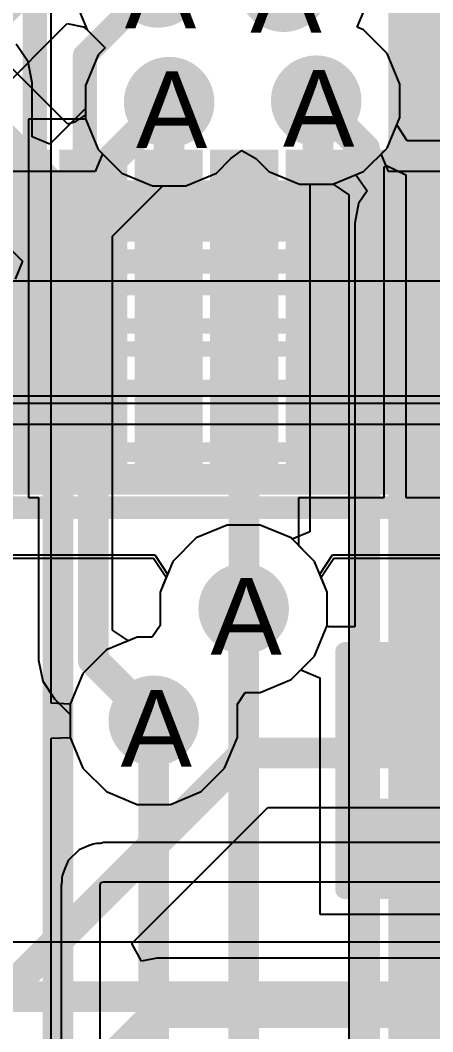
# Model space of a CAD drawing. Header units: inches. Extents: x 0 to 208, y 0 to 213.
# Drawn here: x 4.1162 to 4.2238, y 2.6529 to 2.9167 of the extents above; entities that cross this region are included whole.
import ezdxf

# ---------------------------------------------------------------- set-up
doc = ezdxf.new("R2010")
doc.units = ezdxf.units.IN
doc.header["$MEASUREMENT"] = 0
for name, color, linetype in [('Bottom Layer', 5, 'Continuous'), ('Bottom Overlay', 54, 'Continuous'), ('Bottom Paste', 16, 'Continuous'), ('Bottom Solder', 6, 'Continuous'), ('Drill Drawing', 1, 'Continuous'), ('L2_GND1', 16, 'Continuous'), ('L3_SIG1', 76, 'Continuous'), ('L4_PWR', 90, 'Continuous'), ('L5_GND2', 156, 'Continuous'), ('L6_SIG2', 130, 'Continuous'), ('L7_GND3', 216, 'Continuous'), ('Top Layer', 1, 'Continuous'), ('Top Paste', 8, 'Continuous'), ('Top Solder', 216, 'Continuous'), ('Via Holes', 16, 'Continuous')]:
    doc.layers.add(name, color=color, linetype=linetype)
doc.styles.add('Arial', font='', dxfattribs={"height": 0.2})
doc.styles.get('Arial').set_extended_font_data('Arial')

# ---------------------------------------------------------------- blocks, each defined once
blk = doc.blocks.new('AS0B826_S78B_7H_8')
at = {"layer": 'Top Layer'}
for points in [[(1.19389715, 0.7531876), (1.20767665, 0.7531876), (1.20767665, 0.6744476), (1.19389715, 0.6744476)], [(1.21358715, 0.7531876), (1.22736665, 0.7531876), (1.22736665, 0.6744476), (1.21358715, 0.6744476)], [(1.23326715, 0.7531876), (1.24704665, 0.7531876), (1.24704665, 0.6744476), (1.23326715, 0.6744476)], [(1.25294715, 0.7531876), (1.26672665, 0.7531876), (1.26672665, 0.6744476), (1.25294715, 0.6744476)], [(1.27262715, 0.7531876), (1.28640665, 0.7531876), (1.28640665, 0.6744476), (1.27262715, 0.6744476)], [(1.29231715, 0.7531876), (1.30609665, 0.7531876), (1.30609665, 0.6744476), (1.29231715, 0.6744476)]]:
    blk.add_hatch(color=1, dxfattribs=at).paths.add_polyline_path(points)
at = {"layer": 'Top Paste'}
for points in [[(1.19389715, 0.7531876), (1.20767665, 0.7531876), (1.20767665, 0.6744476), (1.19389715, 0.6744476)], [(1.21358715, 0.7531876), (1.22736665, 0.7531876), (1.22736665, 0.6744476), (1.21358715, 0.6744476)], [(1.23326715, 0.7531876), (1.24704665, 0.7531876), (1.24704665, 0.6744476), (1.23326715, 0.6744476)], [(1.25294715, 0.7531876), (1.26672665, 0.7531876), (1.26672665, 0.6744476), (1.25294715, 0.6744476)], [(1.27262715, 0.7531876), (1.28640665, 0.7531876), (1.28640665, 0.6744476), (1.27262715, 0.6744476)], [(1.29231715, 0.7531876), (1.30609665, 0.7531876), (1.30609665, 0.6744476), (1.29231715, 0.6744476)]]:
    blk.add_hatch(color=8, dxfattribs=at).paths.add_polyline_path(points)
at = {"layer": 'Top Solder'}
for points in [[(1.19189715, 0.7551876), (1.20967665, 0.7551876), (1.20967665, 0.6724476), (1.19189715, 0.6724476)], [(1.21158715, 0.7551876), (1.22936665, 0.7551876), (1.22936665, 0.6724476), (1.21158715, 0.6724476)], [(1.23126715, 0.7551876), (1.24904665, 0.7551876), (1.24904665, 0.6724476), (1.23126715, 0.6724476)], [(1.25094715, 0.7551876), (1.26872665, 0.7551876), (1.26872665, 0.6724476), (1.25094715, 0.6724476)], [(1.27062715, 0.7551876), (1.28840665, 0.7551876), (1.28840665, 0.6724476), (1.27062715, 0.6724476)], [(1.29031715, 0.7551876), (1.30809665, 0.7551876), (1.30809665, 0.6724476), (1.29031715, 0.6724476)]]:
    blk.add_hatch(color=216, dxfattribs=at).paths.add_polyline_path(points)
blk = doc.blocks.new('R___0402_B_37')
at = {"layer": 'Bottom Layer'}
for points in [[(-0.009499700000000002, 0.0125007), (-0.009499699999999998, -0.0124993), (-0.0274997, -0.0124993), (-0.0274997, 0.0125007)], [(0.0275003, 0.0125007), (0.0275003, -0.0124993), (0.009500300000000001, -0.0124993), (0.009500299999999998, 0.0125007)]]:
    blk.add_hatch(color=5, dxfattribs=at).paths.add_polyline_path(points)
at = {"layer": 'Bottom Paste'}
for points in [[(-0.009499700000000002, 0.0125007), (-0.009499699999999998, -0.0124993), (-0.0274997, -0.0124993), (-0.0274997, 0.0125007)], [(0.0275003, 0.0125007), (0.0275003, -0.0124993), (0.009500300000000001, -0.0124993), (0.009500299999999998, 0.0125007)]]:
    blk.add_hatch(color=16, dxfattribs=at).paths.add_polyline_path(points)
at = {"layer": 'Bottom Solder'}
for points in [[(-0.007334300000000001, 0.0146661), (-0.007334299999999998, -0.0146647), (-0.0296651, -0.0146647), (-0.0296651, 0.0146661)], [(0.0296657, 0.0146661), (0.0296657, -0.0146647), (0.007334900000000002, -0.0146647), (0.007334899999999998, 0.0146661)]]:
    blk.add_hatch(color=6, dxfattribs=at).paths.add_polyline_path(points)
at = {"layer": 'Bottom Overlay'}
for points in [[(-0.0309997, -0.0159993, 0.005, 0.005, 0), (-0.0309997, 0.0160007, 0.005, 0.005, 0)], [(0.0310003, 0.0160007, 0.005, 0.005, 0), (-0.0309997, 0.0160007, 0.005, 0.005, 0)], [(0.0310003, -0.0159993, 0.005, 0.005, 0), (0.0310003, 0.0160007, 0.005, 0.005, 0)], [(0.0320003, 0.0170007, 0.000127, 0.000127, 0), (-0.0319997, 0.0170007, 0.000127, 0.000127, 0)], [(0.0310003, -0.0159993, 0.005, 0.005, 0), (-0.0309997, -0.0159993, 0.005, 0.005, 0)]]:
    blk.add_lwpolyline(points, format="xyseb", dxfattribs=at)
for points in [[(-0.0322497, 0.0160007, 0.0025, 0.0025, 1), (-0.0297497, 0.0160007, 0.0025, 0.0025, 1)], [(-0.0322497, 0.0160007, 0.0025, 0.0025, 1), (-0.0297497, 0.0160007, 0.0025, 0.0025, 1)], [(0.0297503, 0.0160007, 0.0025, 0.0025, 1), (0.0322503, 0.0160007, 0.0025, 0.0025, 1)], [(0.0297503, 0.0160007, 0.0025, 0.0025, 1), (0.0322503, 0.0160007, 0.0025, 0.0025, 1)], [(-0.0320314, 0.0170007, 6.35e-05, 6.35e-05, 1), (-0.031968, 0.0170007, 6.35e-05, 6.35e-05, 1)], [(0.0319686, 0.0170007, 6.35e-05, 6.35e-05, 1), (0.032032, 0.0170007, 6.35e-05, 6.35e-05, 1)], [(-0.0322497, -0.0159993, 0.0025, 0.0025, 1), (-0.0297497, -0.0159993, 0.0025, 0.0025, 1)], [(-0.0322497, -0.0159993, 0.0025, 0.0025, 1), (-0.0297497, -0.0159993, 0.0025, 0.0025, 1)], [(0.0297503, -0.0159993, 0.0025, 0.0025, 1), (0.0322503, -0.0159993, 0.0025, 0.0025, 1)], [(0.0297503, -0.0159993, 0.0025, 0.0025, 1), (0.0322503, -0.0159993, 0.0025, 0.0025, 1)]]:
    blk.add_lwpolyline(points, format="xyseb", close=True, dxfattribs=at)

msp = doc.modelspace()

# ---------------------------------------------------------------- hatches: boundary and pattern name
at = {"layer": 'Bottom Layer'}
h = msp.add_hatch(color=5, dxfattribs=at)
edge = h.paths.add_edge_path()
edge.add_arc((4.1521117, 2.9266027), 0.011811, 0, 360)
h = msp.add_hatch(color=5, dxfattribs=at)
edge = h.paths.add_edge_path()
edge.add_arc((4.1848454, 2.925491), 0.011811, 0, 360)
h = msp.add_hatch(color=5, dxfattribs=at)
edge = h.paths.add_edge_path()
edge.add_arc((4.1550198, 2.8953765), 0.011811, 0, 360)
h = msp.add_hatch(color=5, dxfattribs=at)
edge = h.paths.add_edge_path()
edge.add_arc((4.1933798, 2.8957542), 0.011811, 0, 360)
h = msp.add_hatch(color=5, dxfattribs=at)
edge = h.paths.add_edge_path()
edge.add_arc((4.1744538, 2.7632182), 0.011811, 0, 360)
h = msp.add_hatch(color=5, dxfattribs=at)
edge = h.paths.add_edge_path()
edge.add_arc((4.151, 2.734), 0.011811, 0, 360)
at = {"layer": 'L2_GND1'}
h = msp.add_hatch(color=16, dxfattribs=at)
edge = h.paths.add_edge_path()
edge.add_arc((4.1521117, 2.9266027), 0.011811, 0, 360)
h = msp.add_hatch(color=16, dxfattribs=at)
edge = h.paths.add_edge_path()
edge.add_arc((4.1848454, 2.925491), 0.011811, 0, 360)
h = msp.add_hatch(color=16, dxfattribs=at)
edge = h.paths.add_edge_path()
edge.add_arc((4.1550198, 2.8953765), 0.011811, 0, 360)
h = msp.add_hatch(color=16, dxfattribs=at)
edge = h.paths.add_edge_path()
edge.add_arc((4.1933798, 2.8957542), 0.011811, 0, 360)
h = msp.add_hatch(color=16, dxfattribs=at)
edge = h.paths.add_edge_path()
edge.add_arc((4.1744538, 2.7632182), 0.011811, 0, 360)
h = msp.add_hatch(color=16, dxfattribs=at)
edge = h.paths.add_edge_path()
edge.add_arc((4.151, 2.734), 0.011811, 0, 360)
at = {"layer": 'L3_SIG1'}
h = msp.add_hatch(color=76, dxfattribs=at)
edge = h.paths.add_edge_path()
edge.add_arc((4.1521117, 2.9266027), 0.011811, 0, 360)
h = msp.add_hatch(color=76, dxfattribs=at)
edge = h.paths.add_edge_path()
edge.add_arc((4.1848454, 2.925491), 0.011811, 0, 360)
h = msp.add_hatch(color=76, dxfattribs=at)
edge = h.paths.add_edge_path()
edge.add_arc((4.1550198, 2.8953765), 0.011811, 0, 360)
h = msp.add_hatch(color=76, dxfattribs=at)
edge = h.paths.add_edge_path()
edge.add_arc((4.1933798, 2.8957542), 0.011811, 0, 360)
h = msp.add_hatch(color=76, dxfattribs=at)
edge = h.paths.add_edge_path()
edge.add_arc((4.1744538, 2.7632182), 0.011811, 0, 360)
h = msp.add_hatch(color=76, dxfattribs=at)
edge = h.paths.add_edge_path()
edge.add_arc((4.151, 2.734), 0.011811, 0, 360)
at = {"layer": 'L4_PWR'}
h = msp.add_hatch(color=90, dxfattribs=at)
edge = h.paths.add_edge_path()
edge.add_arc((4.1521117, 2.9266027), 0.011811, 0, 360)
h = msp.add_hatch(color=90, dxfattribs=at)
edge = h.paths.add_edge_path()
edge.add_arc((4.1848454, 2.925491), 0.011811, 0, 360)
h = msp.add_hatch(color=90, dxfattribs=at)
edge = h.paths.add_edge_path()
edge.add_arc((4.1550198, 2.8953765), 0.011811, 0, 360)
h = msp.add_hatch(color=90, dxfattribs=at)
edge = h.paths.add_edge_path()
edge.add_arc((4.1933798, 2.8957542), 0.011811, 0, 360)
h = msp.add_hatch(color=90, dxfattribs=at)
edge = h.paths.add_edge_path()
edge.add_arc((4.1744538, 2.7632182), 0.011811, 0, 360)
h = msp.add_hatch(color=90, dxfattribs=at)
edge = h.paths.add_edge_path()
edge.add_arc((4.151, 2.734), 0.011811, 0, 360)
at = {"layer": 'L5_GND2'}
h = msp.add_hatch(color=156, dxfattribs=at)
edge = h.paths.add_edge_path()
edge.add_arc((4.1521117, 2.9266027), 0.011811, 0, 360)
h = msp.add_hatch(color=156, dxfattribs=at)
edge = h.paths.add_edge_path()
edge.add_arc((4.1848454, 2.925491), 0.011811, 0, 360)
h = msp.add_hatch(color=156, dxfattribs=at)
edge = h.paths.add_edge_path()
edge.add_arc((4.1550198, 2.8953765), 0.011811, 0, 360)
h = msp.add_hatch(color=156, dxfattribs=at)
edge = h.paths.add_edge_path()
edge.add_arc((4.1933798, 2.8957542), 0.011811, 0, 360)
h = msp.add_hatch(color=156, dxfattribs=at)
edge = h.paths.add_edge_path()
edge.add_arc((4.1744538, 2.7632182), 0.011811, 0, 360)
h = msp.add_hatch(color=156, dxfattribs=at)
edge = h.paths.add_edge_path()
edge.add_arc((4.151, 2.734), 0.011811, 0, 360)
at = {"layer": 'L6_SIG2'}
h = msp.add_hatch(color=130, dxfattribs=at)
edge = h.paths.add_edge_path()
edge.add_arc((4.1521117, 2.9266027), 0.011811, 0, 360)
h = msp.add_hatch(color=130, dxfattribs=at)
edge = h.paths.add_edge_path()
edge.add_arc((4.1848454, 2.925491), 0.011811, 0, 360)
h = msp.add_hatch(color=130, dxfattribs=at)
edge = h.paths.add_edge_path()
edge.add_arc((4.1550198, 2.8953765), 0.011811, 0, 360)
h = msp.add_hatch(color=130, dxfattribs=at)
edge = h.paths.add_edge_path()
edge.add_arc((4.1933798, 2.8957542), 0.011811, 0, 360)
h = msp.add_hatch(color=130, dxfattribs=at)
edge = h.paths.add_edge_path()
edge.add_arc((4.1744538, 2.7632182), 0.011811, 0, 360)
h = msp.add_hatch(color=130, dxfattribs=at)
edge = h.paths.add_edge_path()
edge.add_arc((4.151, 2.734), 0.011811, 0, 360)
at = {"layer": 'L7_GND3'}
h = msp.add_hatch(color=216, dxfattribs=at)
edge = h.paths.add_edge_path()
edge.add_arc((4.1521117, 2.9266027), 0.011811, 0, 360)
h = msp.add_hatch(color=216, dxfattribs=at)
edge = h.paths.add_edge_path()
edge.add_arc((4.1848454, 2.925491), 0.011811, 0, 360)
h = msp.add_hatch(color=216, dxfattribs=at)
edge = h.paths.add_edge_path()
edge.add_arc((4.1550198, 2.8953765), 0.011811, 0, 360)
h = msp.add_hatch(color=216, dxfattribs=at)
edge = h.paths.add_edge_path()
edge.add_arc((4.1933798, 2.8957542), 0.011811, 0, 360)
h = msp.add_hatch(color=216, dxfattribs=at)
edge = h.paths.add_edge_path()
edge.add_arc((4.1744538, 2.7632182), 0.011811, 0, 360)
h = msp.add_hatch(color=216, dxfattribs=at)
edge = h.paths.add_edge_path()
edge.add_arc((4.151, 2.734), 0.011811, 0, 360)
at = {"layer": 'Top Layer'}
h = msp.add_hatch(color=1, dxfattribs=at)
edge = h.paths.add_edge_path()
edge.add_arc((4.1521117, 2.9266027), 0.011811, 0, 360)
h = msp.add_hatch(color=1, dxfattribs=at)
edge = h.paths.add_edge_path()
edge.add_arc((4.1848454, 2.925491), 0.011811, 0, 360)
h = msp.add_hatch(color=1, dxfattribs=at)
edge = h.paths.add_edge_path()
edge.add_arc((4.1550198, 2.8953765), 0.011811, 0, 360)
h = msp.add_hatch(color=1, dxfattribs=at)
edge = h.paths.add_edge_path()
edge.add_arc((4.1933798, 2.8957542), 0.011811, 0, 360)
h = msp.add_hatch(color=1, dxfattribs=at)
edge = h.paths.add_edge_path()
edge.add_arc((4.1744538, 2.7632182), 0.011811, 0, 360)
h = msp.add_hatch(color=1, dxfattribs=at)
edge = h.paths.add_edge_path()
edge.add_arc((4.151, 2.734), 0.011811, 0, 360)
at = {"layer": 'Via Holes'}
h = msp.add_hatch(color=7, dxfattribs=at)
edge = h.paths.add_edge_path()
edge.add_arc((4.1550198, 2.8953765), 0.0059055, 0, 360)
h = msp.add_hatch(color=7, dxfattribs=at)
edge = h.paths.add_edge_path()
edge.add_arc((4.1933798, 2.8957542), 0.0059055, 0, 360)
h = msp.add_hatch(color=7, dxfattribs=at)
edge = h.paths.add_edge_path()
edge.add_arc((4.1744538, 2.7632182), 0.0059055, 0, 360)
h = msp.add_hatch(color=7, dxfattribs=at)
edge = h.paths.add_edge_path()
edge.add_arc((4.151, 2.734), 0.0059055, 0, 360)

# ---------------------------------------------------------------- linework, layer by layer
at = {"layer": 'Bottom Layer'}
for p, q in [((4.1032743, 2.8907433), (4.1284352, 2.9159042)), ((4.1284352, 2.9159042), (4.1326438, 2.915067)), ((4.1326438, 2.915067), (4.1337355, 2.9141335)), ((4.1337355, 2.9141335), (4.1383334, 2.9095356)), ((4.1383334, 2.9095356), (4.1365293, 2.9077314)), ((4.1365293, 2.9077314), (4.1332088, 2.899715)), ((4.1332088, 2.899715), (4.1332088, 2.891038)), ((4.1332088, 2.891038), (4.1365293, 2.8830216)), ((4.1365293, 2.8830216), (4.1426649, 2.876886)), ((4.1711222, 2.8806335), (4.1739947, 2.8827424)), ((4.1739947, 2.8827424), (4.1776551, 2.8806335)), ((4.1673747, 2.876886), (4.1711222, 2.8806335)), ((4.1776551, 2.8806335), (4.1810249, 2.8772637)), ((4.1426649, 2.876886), (4.1506813, 2.8735655)), ((4.1593583, 2.8735655), (4.1673747, 2.876886)), ((4.1810249, 2.8772637), (4.1890413, 2.8739432)), ((4.1890413, 2.8739432), (4.1977183, 2.8739432)), ((4.1977183, 2.8739432), (4.2036333, 2.8763933)), ((4.2036333, 2.8763933), (4.2040128, 2.8760758)), ((4.2040128, 2.8760758), (4.2066378, 2.8722258)), ((4.1506813, 2.8735655), (4.1593583, 2.8735655)), ((4.2066378, 2.8722258), (4.2044367, 2.8689316)), ((4.2044367, 2.8689316), (4.2034149, 2.8637949)), ((4.2034149, 2.8637949), (4.203415, 2.8637944)), ((4.203415, 2.8637944), (4.203415, 2.7585002)), ((4.1701153, 2.7850292), (4.1620989, 2.7817087)), ((4.1787923, 2.7850292), (4.1701153, 2.7850292)), ((4.1868087, 2.7817087), (4.1787923, 2.7850292)), ((4.1620989, 2.7817087), (4.1559633, 2.7755731)), ((4.1929443, 2.7755731), (4.1868087, 2.7817087)), ((4.1559633, 2.7755731), (4.1526428, 2.7675567)), ((4.1962648, 2.7675567), (4.1929443, 2.7755731)), ((4.1526428, 2.7675567), (4.1526428, 2.7588798)), ((4.1962648, 2.7588798), (4.1962648, 2.7675567)), ((4.1526428, 2.7588798), (4.1505923, 2.755811)), ((4.1965184, 2.7585002), (4.1962648, 2.7588798)), ((4.203415, 2.7585002), (4.1965184, 2.7585002)), ((4.1466615, 2.755811), (4.1386451, 2.7524905)), ((4.1505923, 2.755811), (4.1466615, 2.755811)), ((4.1386451, 2.7524905), (4.1325095, 2.7463549)), ((4.1868087, 2.7447277), (4.1893378, 2.7472568)), ((4.1893378, 2.7472568), (4.1943378, 2.7451857)), ((4.1325095, 2.7463549), (4.129189, 2.7383385)), ((4.1787923, 2.7414072), (4.1868087, 2.7447277)), ((4.1943378, 2.7451857), (4.1943378, 2.7205002)), ((4.172811, 2.7383384), (4.1748615, 2.7414072)), ((4.1748615, 2.7414072), (4.1787923, 2.7414072)), ((4.129189, 2.7383385), (4.129189, 2.7296615)), ((4.172811, 2.7296615), (4.172811, 2.7383384)), ((4.129189, 2.7296615), (4.1325095, 2.7216451)), ((4.1694905, 2.7216451), (4.172811, 2.7296615)), ((4.1325095, 2.7216451), (4.1386451, 2.7155095)), ((4.1633549, 2.7155095), (4.1694905, 2.7216451)), ((4.1943378, 2.7205002), (4.1943378, 2.6835002)), ((4.1386451, 2.7155095), (4.1466615, 2.712189)), ((4.1553385, 2.712189), (4.1633549, 2.7155095)), ((4.1466615, 2.712189), (4.1553385, 2.712189)), ((4.1943378, 2.6835002), (4.2393378, 2.6835002))]:
    msp.add_line(p, q, dxfattribs=at)
for points in [[(4.089, 2.896656, 0.008, 0.008, 0), (4.1645418, 2.9721978, 0.008, 0.008, 0)], [(4.2168378, 2.8637949, 0.0063299, 0.0063299, 0), (4.2828539, 2.929811, 0.0063299, 0.0063299, 0)], [(4.2168378, 2.7395002, 0.0063299, 0.0063299, 0), (4.2168378, 2.8637949, 0.0063299, 0.0063299, 0)], [(4.2168378, 2.7025002, 0.00633, 0.00633, 0), (4.2393938, 2.7025002, 0.00633, 0.00633, 0)]]:
    msp.add_lwpolyline(points, format="xyseb", dxfattribs=at)
for points in [[(4.2152553, 2.8637949, 0.0031649, 0.0031649, 1), (4.2184203, 2.8637949, 0.0031649, 0.0031649, 1)], [(4.2152553, 2.8637949, 0.0031649, 0.0031649, 1), (4.2184203, 2.8637949, 0.0031649, 0.0031649, 1)], [(4.2152553, 2.7395002, 0.0031649, 0.0031649, 1), (4.2184203, 2.7395002, 0.0031649, 0.0031649, 1)], [(4.2152553, 2.7025002, 0.003165, 0.003165, 1), (4.2184203, 2.7025002, 0.003165, 0.003165, 1)]]:
    msp.add_lwpolyline(points, format="xyseb", close=True, dxfattribs=at)
at = {"layer": 'L2_GND1'}
for p, q in [((4.1105086, 2.8600565), (4.1167106, 2.8538545)), ((4.1167106, 2.8538545), (4.1147971, 2.8492351)), ((4.0602148, 2.7764217), (4.1509028, 2.7764217)), ((4.1509028, 2.7764217), (4.1542437, 2.7714216)), ((4.1946639, 2.7714216), (4.1980048, 2.7764217)), ((4.1980048, 2.7764217), (4.2484802, 2.7764217)), ((4.1542437, 2.7714216), (4.1526428, 2.7675567)), ((4.1962648, 2.7675567), (4.1946639, 2.7714216)), ((4.1526428, 2.7675567), (4.1526428, 2.7588798)), ((4.1962648, 2.7588797), (4.1962648, 2.7675567)), ((4.1526428, 2.7588798), (4.1505923, 2.755811)), ((4.1929443, 2.7508633), (4.1962648, 2.7588797)), ((4.1466615, 2.755811), (4.1386451, 2.7524905)), ((4.1505923, 2.755811), (4.1466615, 2.755811)), ((4.1386451, 2.7524905), (4.1325095, 2.7463549)), ((4.1868087, 2.7447277), (4.1929443, 2.7508633)), ((4.1325095, 2.7463549), (4.129189, 2.7383385)), ((4.1787923, 2.7414072), (4.1868087, 2.7447277)), ((4.172811, 2.7383384), (4.1748615, 2.7414072)), ((4.1748615, 2.7414072), (4.1787923, 2.7414072)), ((4.129189, 2.7383385), (4.129189, 2.7296615)), ((4.172811, 2.7296615), (4.172811, 2.7383384)), ((4.129189, 2.7296615), (4.1325095, 2.7216451)), ((4.1694905, 2.7216451), (4.172811, 2.7296615)), ((4.1325095, 2.7216451), (4.1386451, 2.7155095)), ((4.1633549, 2.7155095), (4.1694905, 2.7216451)), ((4.1386451, 2.7155095), (4.1466615, 2.712189)), ((4.1553385, 2.712189), (4.1633549, 2.7155095)), ((4.1466615, 2.712189), (4.1553385, 2.712189))]:
    msp.add_line(p, q, dxfattribs=at)
for points in [[(4.12, 2.8695479, 0.00633, 0.00633, 0), (4.12, 2.9324372, 0.00633, 0.00633, 0)], [(4.1330438, 2.9075348, 0.0063299, 0.0063299, 0), (4.1521117, 2.9266027, 0.0063299, 0.0063299, 0)], [(4.2144883, 2.9255118, 0.00633, 0.00633, 0), (4.2330001, 2.907, 0.00633, 0.00633, 0)], [(4.1330438, 2.873708, 0.0063299, 0.0063299, 0), (4.1330438, 2.9075348, 0.0063299, 0.0063299, 0)], [(4.1330438, 2.873708, 0.0063299, 0.0063299, 0), (4.1407518, 2.866, 0.0063299, 0.0063299, 0)], [(4.12, 2.8695479, 0.00633, 0.00633, 0), (4.1357129, 2.853835, 0.00633, 0.00633, 0)], [(4.1407518, 2.866, 0.0063299, 0.0063299, 0), (4.2144883, 2.866, 0.0063299, 0.0063299, 0)], [(4.2144883, 2.866, 0.0063299, 0.0063299, 0), (4.2379829, 2.866, 0.0063299, 0.0063299, 0)], [(4.1357129, 2.853835, 0.00633, 0.00633, 0), (4.51093, 2.853835, 0.00633, 0.00633, 0)], [(3.8476971, 2.837, 0.004, 0.004, 0), (5.0525666, 2.837, 0.004, 0.004, 0)], [(3.8476971, 2.821, 0.004, 0.004, 0), (5.0386274, 2.821, 0.004, 0.004, 0)], [(3.6847894, 2.8046568, 0.004, 0.004, 0), (4.2676509, 2.8046568, 0.004, 0.004, 0)], [(3.6847894, 2.7886568, 0.004, 0.004, 0), (4.2689544, 2.7886568, 0.004, 0.004, 0)]]:
    msp.add_lwpolyline(points, format="xyseb", dxfattribs=at)
for points in [[(4.1314613, 2.9075348, 0.0031649, 0.0031649, 1), (4.1346263, 2.9075348, 0.0031649, 0.0031649, 1)], [(4.1314613, 2.9075348, 0.0031649, 0.0031649, 1), (4.1346263, 2.9075348, 0.0031649, 0.0031649, 1)], [(4.1314613, 2.873708, 0.0031649, 0.0031649, 1), (4.1346263, 2.873708, 0.0031649, 0.0031649, 1)], [(4.1314613, 2.873708, 0.0031649, 0.0031649, 1), (4.1346263, 2.873708, 0.0031649, 0.0031649, 1)], [(4.1184175, 2.8695479, 0.003165, 0.003165, 1), (4.1215825, 2.8695479, 0.003165, 0.003165, 1)], [(4.1184175, 2.8695479, 0.003165, 0.003165, 1), (4.1215825, 2.8695479, 0.003165, 0.003165, 1)], [(4.1391693, 2.866, 0.0031649, 0.0031649, 1), (4.1423343, 2.866, 0.0031649, 0.0031649, 1)], [(4.1391693, 2.866, 0.0031649, 0.0031649, 1), (4.1423343, 2.866, 0.0031649, 0.0031649, 1)], [(4.2129058, 2.866, 0.0031649, 0.0031649, 1), (4.2160708, 2.866, 0.0031649, 0.0031649, 1)], [(4.2129058, 2.866, 0.0031649, 0.0031649, 1), (4.2160708, 2.866, 0.0031649, 0.0031649, 1)], [(4.1341304, 2.853835, 0.003165, 0.003165, 1), (4.1372954, 2.853835, 0.003165, 0.003165, 1)], [(4.1341304, 2.853835, 0.003165, 0.003165, 1), (4.1372954, 2.853835, 0.003165, 0.003165, 1)]]:
    msp.add_lwpolyline(points, format="xyseb", close=True, dxfattribs=at)
at = {"layer": 'L3_SIG1'}
for p, q in [((4.1303007, 2.9222642), (4.1336212, 2.9142478)), ((4.1336212, 2.9142478), (4.1383334, 2.9095356)), ((4.1181877, 2.9058517), (4.1150935, 2.9104827)), ((4.1383334, 2.9095356), (4.1365293, 2.9077314)), ((4.1192744, 2.9003892), (4.1181877, 2.9058517)), ((4.1365293, 2.9077314), (4.1332088, 2.899715)), ((4.1192743, 2.9003887), (4.1192744, 2.9003892)), ((4.1192743, 2.8863509), (4.1192743, 2.9003887)), ((4.1332088, 2.899715), (4.1332088, 2.8937525)), ((4.1332088, 2.8937525), (4.1238937, 2.8844374)), ((4.1238937, 2.8844374), (4.1192743, 2.8863509)), ((4.1711222, 2.8806335), (4.1739947, 2.8827424)), ((4.1739947, 2.8827424), (4.1776551, 2.8806335)), ((4.1673747, 2.876886), (4.1711222, 2.8806335)), ((4.1776551, 2.8806335), (4.1810249, 2.8772637)), ((4.1593583, 2.8735655), (4.1673747, 2.876886)), ((4.1810249, 2.8772637), (4.1890413, 2.8739432)), ((4.1890413, 2.8739432), (4.1917257, 2.8739432)), ((4.1917257, 2.8739432), (4.1917257, 2.7833246)), ((4.1402743, 2.860444), (4.1533958, 2.8735655)), ((4.1533958, 2.8735655), (4.1593583, 2.8735655)), ((4.1402743, 2.7576653), (4.1402743, 2.860444)), ((4.1701153, 2.7850292), (4.1620989, 2.7817087)), ((4.1787923, 2.7850292), (4.1701153, 2.7850292)), ((4.1868087, 2.7817087), (4.1787923, 2.7850292)), ((4.1620989, 2.7817087), (4.1559633, 2.7755731)), ((4.1871063, 2.7814111), (4.1868087, 2.7817087)), ((4.1917257, 2.7833246), (4.1871063, 2.7814111)), ((4.1559633, 2.7755731), (4.1526428, 2.7675567)), ((4.1526428, 2.7675567), (4.1526428, 2.7588798)), ((4.1444317, 2.7548874), (4.1402743, 2.7576653)), ((4.1526428, 2.7588798), (4.1505923, 2.755811)), ((4.1466615, 2.755811), (4.1444317, 2.7548874)), ((4.1505923, 2.755811), (4.1466615, 2.755811))]:
    msp.add_line(p, q, dxfattribs=at)
for points in [[(4.2229998, 1.0970002, 0.008, 0.008, 0), (4.2229998, 2.9210002, 0.008, 0.008, 0)], [(4.126, 2.8663567, 0.008, 0.008, 0), (4.1550198, 2.8953765, 0.008, 0.008, 0)], [(4.1933798, 2.8957542, 0.008, 0.008, 0), (4.206, 2.883134, 0.008, 0.008, 0)], [(4.206, 1.6003304, 0.008, 0.008, 0), (4.206, 2.883134, 0.008, 0.008, 0)], [(4.126, 1.6543424, 0.008, 0.008, 0), (4.126, 2.8663567, 0.008, 0.008, 0)], [(4.1744538, 1.6104549, 0.008, 0.008, 0), (4.1744538, 2.7632182, 0.008, 0.008, 0)], [(4.151, 1.633, 0.008, 0.008, 0), (4.151, 2.734, 0.008, 0.008, 0)]]:
    msp.add_lwpolyline(points, format="xyseb", dxfattribs=at)
for points in [[(4.1530198, 2.8953765, 0.004, 0.004, 1), (4.1570198, 2.8953765, 0.004, 0.004, 1)], [(4.1913798, 2.8957542, 0.004, 0.004, 1), (4.1953798, 2.8957542, 0.004, 0.004, 1)], [(4.204, 2.883134, 0.004, 0.004, 1), (4.208, 2.883134, 0.004, 0.004, 1)], [(4.204, 2.883134, 0.004, 0.004, 1), (4.208, 2.883134, 0.004, 0.004, 1)], [(4.124, 2.8663567, 0.004, 0.004, 1), (4.128, 2.8663567, 0.004, 0.004, 1)], [(4.124, 2.8663567, 0.004, 0.004, 1), (4.128, 2.8663567, 0.004, 0.004, 1)], [(4.1724538, 2.7632182, 0.004, 0.004, 1), (4.1764538, 2.7632182, 0.004, 0.004, 1)], [(4.149, 2.734, 0.004, 0.004, 1), (4.153, 2.734, 0.004, 0.004, 1)]]:
    msp.add_lwpolyline(points, format="xyseb", close=True, dxfattribs=at)
at = {"layer": 'L4_PWR'}
for p, q in [((4.1303007, 2.9222642), (4.1336212, 2.9142478)), ((4.2040791, 2.9149305), (4.2066564, 2.9211525)), ((4.1336212, 2.9142478), (4.1383334, 2.9095356)), ((4.2057347, 2.9142447), (4.2040791, 2.9149305)), ((4.2118703, 2.9081091), (4.2057347, 2.9142447)), ((4.1383334, 2.9095356), (4.1365293, 2.9077314)), ((4.2151908, 2.9000927), (4.2118703, 2.9081091)), ((4.1365293, 2.9077314), (4.1332088, 2.899715)), ((4.1332088, 2.899715), (4.1332088, 2.891038)), ((4.2151908, 2.8914157), (4.2151908, 2.9000927)), ((4.1332088, 2.891038), (4.1365293, 2.8830216)), ((4.2118703, 2.8833993), (4.2151908, 2.8914157)), ((4.1365293, 2.8830216), (4.1426649, 2.876886)), ((4.1711222, 2.8806335), (4.1739947, 2.8827424)), ((4.1739947, 2.8827424), (4.1776551, 2.8806335)), ((4.2057347, 2.8772637), (4.2118703, 2.8833993)), ((4.1673747, 2.876886), (4.1711222, 2.8806335)), ((4.1776551, 2.8806335), (4.1810249, 2.8772637)), ((4.1426649, 2.876886), (4.1506813, 2.8735655)), ((4.1593583, 2.8735655), (4.1673747, 2.876886)), ((4.1810249, 2.8772637), (4.1890413, 2.8739432)), ((4.1977183, 2.8739432), (4.2057347, 2.8772637)), ((4.1890413, 2.8739432), (4.1977183, 2.8739432)), ((4.1506813, 2.8735655), (4.1593583, 2.8735655)), ((4.1701153, 2.7850292), (4.1620989, 2.7817087)), ((4.1787923, 2.7850292), (4.1701153, 2.7850292)), ((4.1868087, 2.7817087), (4.1787923, 2.7850292)), ((4.1620989, 2.7817087), (4.1559633, 2.7755731)), ((4.1929443, 2.7755731), (4.1868087, 2.7817087)), ((4.1559633, 2.7755731), (4.1526428, 2.7675567)), ((4.1962648, 2.7675567), (4.1929443, 2.7755731)), ((4.1526428, 2.7675567), (4.1526428, 2.7588798)), ((4.1962648, 2.7588797), (4.1962648, 2.7675567)), ((4.1526428, 2.7588798), (4.1505923, 2.755811)), ((4.1929443, 2.7508633), (4.1962648, 2.7588797)), ((4.1466615, 2.755811), (4.1386451, 2.7524905)), ((4.1505923, 2.755811), (4.1466615, 2.755811)), ((4.1386451, 2.7524905), (4.1325095, 2.7463549)), ((4.1868087, 2.7447277), (4.1929443, 2.7508633)), ((4.1325095, 2.7463549), (4.129189, 2.7383385)), ((4.1787923, 2.7414072), (4.1868087, 2.7447277)), ((4.172811, 2.7383384), (4.1748615, 2.7414072)), ((4.1748615, 2.7414072), (4.1787923, 2.7414072)), ((4.129189, 2.7383385), (4.129189, 2.7296615)), ((4.172811, 2.7296615), (4.172811, 2.7383384)), ((4.129189, 2.7296615), (4.1325095, 2.7216451)), ((4.1694905, 2.7216451), (4.172811, 2.7296615)), ((4.1325095, 2.7216451), (4.1386451, 2.7155095)), ((4.1633549, 2.7155095), (4.1694905, 2.7216451)), ((4.1386451, 2.7155095), (4.1466615, 2.712189)), ((4.1553385, 2.712189), (4.1633549, 2.7155095)), ((4.1466615, 2.712189), (4.1553385, 2.712189)), ((4.1315021, 2.7003111), (4.1286891, 2.697498)), ((4.1339775, 2.7013364), (4.1315021, 2.7003111)), ((4.1341024, 2.7014198), (4.1339775, 2.7013364)), ((4.1342498, 2.7014491), (4.1341024, 2.7014198)), ((4.1351776, 2.7018334), (4.1342498, 2.7014491)), ((4.1360152, 2.702), (4.1351776, 2.7018334)), ((4.1370193, 2.702), (4.1360152, 2.702)), ((4.1380042, 2.7021959), (4.1370193, 2.702)), ((4.2773168, 2.7021959), (4.1380042, 2.7021959)), ((4.1286891, 2.697498), (4.1276637, 2.6950227)), ((4.1275509, 2.6947503), (4.1271666, 2.6938226)), ((4.1275802, 2.6948977), (4.1275509, 2.6947503)), ((4.1276637, 2.6950227), (4.1275802, 2.6948977)), ((4.127, 2.6919808), (4.1268041, 2.6909959)), ((4.1271666, 2.6938226), (4.127, 2.6929851)), ((4.127, 2.6929851), (4.127, 2.6919808)), ((4.137, 2.6909959), (4.1371666, 2.6918334)), ((4.1371666, 2.6918334), (4.1380042, 2.692)), ((4.1380042, 2.692), (4.2799978, 2.692)), ((4.1268041, 2.6909959), (4.1268041, 2.514813)), ((4.137, 2.5046171), (4.137, 2.6909959))]:
    msp.add_line(p, q, dxfattribs=at)
at = {"layer": 'L5_GND2'}
for p, q in [((4.1303007, 2.9222642), (4.1336212, 2.9142478)), ((4.2040791, 2.9149305), (4.2066564, 2.9211525)), ((4.1336212, 2.9142478), (4.1383334, 2.9095356)), ((4.2057347, 2.9142447), (4.2040791, 2.9149305)), ((4.2118703, 2.9081091), (4.2057347, 2.9142447)), ((4.1383334, 2.9095356), (4.1365293, 2.9077314)), ((4.2151908, 2.9000927), (4.2118703, 2.9081091)), ((4.1365293, 2.9077314), (4.1332088, 2.899715)), ((4.1332088, 2.899715), (4.1332088, 2.891038)), ((4.2151908, 2.8914157), (4.2151908, 2.9000927)), ((4.1332088, 2.891038), (4.1365293, 2.8830216)), ((4.2118703, 2.8833993), (4.2151908, 2.8914157)), ((4.1376572, 2.8818937), (4.1357437, 2.8772743)), ((4.1365293, 2.8830216), (4.1376572, 2.8818937)), ((4.2103647, 2.8818937), (4.2118703, 2.8833993)), ((4.2122782, 2.8772743), (4.2103647, 2.8818937)), ((4.1357437, 2.8772743), (3.835714, 2.8772743)), ((4.7644375, 2.8772743), (4.2122782, 2.8772743)), ((3.8298019, 2.8487257), (5.1086728, 2.8487257)), ((5.147922, 2.8167449), (3.8351117, 2.8167449)), ((4.0598696, 2.7772551), (4.151248, 2.7772551)), ((4.151248, 2.7772551), (4.1545889, 2.772255)), ((4.1943187, 2.772255), (4.1976596, 2.7772551)), ((4.1976596, 2.7772551), (4.248509, 2.7772551)), ((4.1545889, 2.772255), (4.1526428, 2.7675567)), ((4.1962648, 2.7675567), (4.1943187, 2.772255)), ((4.1526428, 2.7675567), (4.1526428, 2.7588798)), ((4.1962648, 2.7588797), (4.1962648, 2.7675567)), ((4.1526428, 2.7588798), (4.1505923, 2.755811)), ((4.1929443, 2.7508633), (4.1962648, 2.7588797)), ((4.1466615, 2.755811), (4.1386451, 2.7524905)), ((4.1505923, 2.755811), (4.1466615, 2.755811)), ((4.1386451, 2.7524905), (4.1325095, 2.7463549)), ((4.1868087, 2.7447277), (4.1929443, 2.7508633)), ((4.1325095, 2.7463549), (4.129189, 2.7383385)), ((4.1787923, 2.7414072), (4.1868087, 2.7447277)), ((4.172811, 2.7383384), (4.1748615, 2.7414072)), ((4.1748615, 2.7414072), (4.1787923, 2.7414072)), ((4.129189, 2.7383385), (4.129189, 2.7296615)), ((4.172811, 2.7296615), (4.172811, 2.7383384)), ((4.129189, 2.7296615), (4.1325095, 2.7216451)), ((4.1694905, 2.7216451), (4.172811, 2.7296615)), ((4.1325095, 2.7216451), (4.1386451, 2.7155095)), ((4.1633549, 2.7155095), (4.1694905, 2.7216451)), ((4.1386451, 2.7155095), (4.1466615, 2.712189)), ((4.1553385, 2.712189), (4.1633549, 2.7155095)), ((4.1466615, 2.712189), (4.1553385, 2.712189)), ((4.294127, 2.6762743), (4.0362359, 2.6762743))]:
    msp.add_line(p, q, dxfattribs=at)
for points in [[(3.8298014, 2.863, 0.008, 0.008, 0), (5.1086733, 2.863, 0.008, 0.008, 0)], [(3.8446122, 2.804, 0.005, 0.005, 0), (5.1532011, 2.804, 0.005, 0.005, 0)], [(3.8446122, 2.79, 0.005, 0.005, 0), (5.159, 2.79, 0.005, 0.005, 0)], [(3.7610963, 2.662, 0.008, 0.008, 0), (4.612, 2.662, 0.008, 0.008, 0)]]:
    msp.add_lwpolyline(points, format="xyseb", dxfattribs=at)
at = {"layer": 'L6_SIG2'}
for p, q in [((4.1242743, 2.7385445), (4.1242743, 2.9476032)), ((4.1303007, 2.9222642), (4.1336212, 2.9142478)), ((4.1336212, 2.9142478), (4.1383334, 2.9095356)), ((4.1383334, 2.9095356), (4.1365293, 2.9077314)), ((4.1365293, 2.9077314), (4.1332088, 2.899715)), ((4.1332088, 2.899715), (4.1332088, 2.891038)), ((4.1332088, 2.891038), (4.1365293, 2.8830216)), ((4.1365293, 2.8830216), (4.1426649, 2.876886)), ((4.1711222, 2.8806335), (4.1739947, 2.8827424)), ((4.1739947, 2.8827424), (4.1776551, 2.8806335)), ((4.1673747, 2.876886), (4.1711222, 2.8806335)), ((4.1776551, 2.8806335), (4.1810249, 2.8772637)), ((4.1426649, 2.876886), (4.1506813, 2.8735655)), ((4.1593583, 2.8735655), (4.1673747, 2.876886)), ((4.1810249, 2.8772637), (4.1890413, 2.8739432)), ((4.1890413, 2.8739432), (4.1977183, 2.8739432)), ((4.1977183, 2.8739432), (4.1977591, 2.8739601)), ((4.1977591, 2.8739601), (4.2019165, 2.8711822)), ((4.1506813, 2.8735655), (4.1593583, 2.8735655)), ((4.2019165, 2.8711822), (4.2019165, 2.0191034)), ((4.1701153, 2.7850292), (4.1620989, 2.7817087)), ((4.1787923, 2.7850292), (4.1701153, 2.7850292)), ((4.1868087, 2.7817087), (4.1787923, 2.7850292)), ((4.1620989, 2.7817087), (4.1559633, 2.7755731)), ((4.1929443, 2.7755731), (4.1868087, 2.7817087)), ((4.1559633, 2.7755731), (4.1526428, 2.7675567)), ((4.1962648, 2.7675567), (4.1929443, 2.7755731)), ((4.1526428, 2.7675567), (4.1526428, 2.7588798)), ((4.1962648, 2.7588797), (4.1962648, 2.7675567)), ((4.1526428, 2.7588798), (4.1505923, 2.755811)), ((4.1929443, 2.7508633), (4.1962648, 2.7588797)), ((4.1466615, 2.755811), (4.1386451, 2.7524905)), ((4.1505923, 2.755811), (4.1466615, 2.755811)), ((4.1386451, 2.7524905), (4.1325095, 2.7463549)), ((4.1868087, 2.7447277), (4.1929443, 2.7508633)), ((4.1325095, 2.7463549), (4.129189, 2.7383386)), ((4.1787923, 2.7414072), (4.1868087, 2.7447277)), ((4.172811, 2.7383384), (4.1748615, 2.7414072)), ((4.1748615, 2.7414072), (4.1787923, 2.7414072)), ((4.129189, 2.7383386), (4.1242743, 2.7385445)), ((4.172811, 2.7296615), (4.172811, 2.7383384)), ((4.1242743, 2.7294555), (4.129189, 2.7296614)), ((4.1242743, 2.4069127), (4.1242743, 2.7294555)), ((4.129189, 2.7296614), (4.1325095, 2.7216451)), ((4.1694905, 2.7216451), (4.172811, 2.7296615)), ((4.1325095, 2.7216451), (4.1386451, 2.7155095)), ((4.1633549, 2.7155095), (4.1694905, 2.7216451)), ((4.1386451, 2.7155095), (4.1466615, 2.712189)), ((4.1553385, 2.712189), (4.1633549, 2.7155095)), ((4.1466615, 2.712189), (4.1553385, 2.712189))]:
    msp.add_line(p, q, dxfattribs=at)
msp.add_lwpolyline([(4.2161908, 2.0131908, 0.008, 0.008, 0), (4.2161908, 2.9328093, 0.008, 0.008, 0)], format="xyseb", dxfattribs=at)
at = {"layer": 'L7_GND3'}
for p, q in [((4.1285894, 2.8895976), (4.0913901, 2.9267969)), ((4.1303007, 2.9222642), (4.1336212, 2.9142478)), ((4.2040791, 2.9149305), (4.2066564, 2.9211525)), ((4.1336212, 2.9142478), (4.1383334, 2.9095356)), ((4.2057347, 2.9142447), (4.2040791, 2.9149305)), ((4.2118703, 2.9081091), (4.2057347, 2.9142447)), ((4.1383334, 2.9095356), (4.1365293, 2.9077314)), ((4.2151908, 2.9000927), (4.2118703, 2.9081091)), ((4.1365293, 2.9077314), (4.1332088, 2.899715)), ((4.1332088, 2.899715), (4.1332088, 2.8920492)), ((4.2151908, 2.8914157), (4.2151908, 2.9000927)), ((4.1303339, 2.8901416), (4.1285894, 2.8895976)), ((4.1332088, 2.8920492), (4.1303339, 2.8901416)), ((4.214369, 2.8894317), (4.2151908, 2.8914157)), ((4.2171469, 2.8852743), (4.214369, 2.8894317)), ((4.6179675, 2.8852743), (4.2171469, 2.8852743)), ((3.8933726, 2.8187649), (4.660575, 2.8187649)), ((4.3393791, 2.8112743), (2.7699126, 2.8112743)), ((4.1453014, 2.6758548), (4.1807942, 2.7113477)), ((4.1807942, 2.7113477), (4.2745558, 2.7113477)), ((4.1478064, 2.6712887), (4.1453014, 2.6758548)), ((4.151811, 2.6720854), (4.1478064, 2.6712887)), ((4.1518115, 2.6720853), (4.151811, 2.6720854)), ((4.9539365, 2.6720853), (4.1518115, 2.6720853))]:
    msp.add_line(p, q, dxfattribs=at)
for points in [[(4.0554658, 2.9425342, 0.008, 0.008, 0), (4.127, 2.871, 0.008, 0.008, 0)], [(4.127, 2.871, 0.008, 0.008, 0), (4.6238802, 2.871, 0.008, 0.008, 0)], [(3.9935326, 2.847, 0.004, 0.004, 0), (4.6215976, 2.847, 0.004, 0.004, 0)], [(3.8933726, 2.831, 0.004, 0.004, 0), (4.6215976, 2.831, 0.004, 0.004, 0)], [(2.764, 2.797, 0.008, 0.008, 0), (4.3393796, 2.797, 0.008, 0.008, 0)], [(4.1120706, 2.662811, 0.008, 0.008, 0), (4.1748816, 2.725622, 0.008, 0.008, 0)], [(4.1748816, 2.725622, 0.008, 0.008, 0), (4.6874253, 2.725622, 0.008, 0.008, 0)], [(4.081189, 2.587189, 0.008, 0.008, 0), (4.151811, 2.657811, 0.008, 0.008, 0)], [(4.151811, 2.657811, 0.008, 0.008, 0), (4.953937, 2.657811, 0.008, 0.008, 0)]]:
    msp.add_lwpolyline(points, format="xyseb", dxfattribs=at)
for points in [[(4.125, 2.871, 0.004, 0.004, 1), (4.129, 2.871, 0.004, 0.004, 1)], [(4.125, 2.871, 0.004, 0.004, 1), (4.129, 2.871, 0.004, 0.004, 1)], [(4.1728816, 2.725622, 0.004, 0.004, 1), (4.1768816, 2.725622, 0.004, 0.004, 1)], [(4.1728816, 2.725622, 0.004, 0.004, 1), (4.1768816, 2.725622, 0.004, 0.004, 1)], [(4.149811, 2.657811, 0.004, 0.004, 1), (4.153811, 2.657811, 0.004, 0.004, 1)], [(4.149811, 2.657811, 0.004, 0.004, 1), (4.153811, 2.657811, 0.004, 0.004, 1)]]:
    msp.add_lwpolyline(points, format="xyseb", close=True, dxfattribs=at)
at = {"layer": 'Top Layer'}
for p, q in [((4.1303007, 2.9222642), (4.1336212, 2.9142478)), ((4.1336212, 2.9142478), (4.1383334, 2.9095356)), ((4.1383334, 2.9095356), (4.1365293, 2.9077314)), ((4.1365293, 2.9077314), (4.1332088, 2.899715)), ((4.1332088, 2.899715), (4.1332088, 2.8910381)), ((4.1331453, 2.8909431), (4.1183261, 2.8909431)), ((4.1183261, 2.8909431), (4.1183261, 2.7922031)), ((4.1332088, 2.8910381), (4.1331453, 2.8909431)), ((4.2111455, 2.8784226), (4.2117361, 2.8788736)), ((4.2111455, 2.7922031), (4.2111455, 2.8784226)), ((4.2117361, 2.8788736), (4.2167361, 2.8764005)), ((4.2167361, 2.8764005), (4.2167361, 2.7922031)), ((4.1183261, 2.7922031), (4.1209415, 2.7922031)), ((4.1209415, 2.7922031), (4.1209415, 2.7497847)), ((4.1888501, 2.7796673), (4.1888501, 2.7922031)), ((4.1888501, 2.7922031), (4.2111455, 2.7922031)), ((4.2167361, 2.7922031), (4.2595729, 2.7922031)), ((4.1929443, 2.7755731), (4.1888501, 2.7796673)), ((4.1962648, 2.7675567), (4.1929443, 2.7755731)), ((4.1962648, 2.7588797), (4.1962648, 2.7675567)), ((4.1929443, 2.7508633), (4.1962648, 2.7588797)), ((4.1209415, 2.7497847), (4.1209414, 2.7497842)), ((4.1209414, 2.7497842), (4.1220281, 2.7443217)), ((4.1868087, 2.7447277), (4.1929443, 2.7508633)), ((4.1787923, 2.7414072), (4.1868087, 2.7447277)), ((4.1220281, 2.7443217), (4.1251223, 2.7396907)), ((4.1251223, 2.7396907), (4.129189, 2.735624)), ((4.172811, 2.7383384), (4.1748615, 2.7414072)), ((4.1748615, 2.7414072), (4.1787923, 2.7414072)), ((4.172811, 2.7296615), (4.172811, 2.7383384)), ((4.129189, 2.735624), (4.129189, 2.7296615)), ((4.129189, 2.7296615), (4.1325095, 2.7216451)), ((4.1694905, 2.7216451), (4.172811, 2.7296615)), ((4.1325095, 2.7216451), (4.1386451, 2.7155095)), ((4.1633549, 2.7155095), (4.1694905, 2.7216451)), ((4.1386451, 2.7155095), (4.1466615, 2.712189)), ((4.1553385, 2.712189), (4.1633549, 2.7155095)), ((4.1466615, 2.712189), (4.1553385, 2.712189))]:
    msp.add_line(p, q, dxfattribs=at)
for points in [[(4.1549578, 2.8953145, 0.008, 0.008, 0), (4.1550198, 2.8953765, 0.008, 0.008, 0)], [(4.1549578, 2.8416351, 0.008, 0.008, 0), (4.1549578, 2.8953145, 0.008, 0.008, 0)], [(4.1933798, 2.8957542, 0.008, 0.008, 0), (4.1938178, 2.8953162, 0.008, 0.008, 0)], [(4.1938178, 2.8421351, 0.008, 0.008, 0), (4.1938178, 2.8953162, 0.008, 0.008, 0)], [(4.1549578, 2.8416351, 0.008, 0.008, 0), (4.1549588, 2.8416341, 0.008, 0.008, 0)], [(4.1938178, 2.8421351, 0.008, 0.008, 0), (4.1943188, 2.8416341, 0.008, 0.008, 0)], [(4.1155258, 2.8159862, 0.008, 0.008, 0), (4.1174783, 2.8179387, 0.008, 0.008, 0)], [(4.1352158, 2.7497842, 0.008, 0.008, 0), (4.1352158, 2.8159862, 0.008, 0.008, 0)], [(4.1745758, 2.7635862, 0.008, 0.008, 0), (4.1745758, 2.8159862, 0.008, 0.008, 0)], [(4.1352158, 2.7497842, 0.008, 0.008, 0), (4.151, 2.734, 0.008, 0.008, 0)]]:
    msp.add_lwpolyline(points, format="xyseb", dxfattribs=at)
for points in [[(4.1529578, 2.8953145, 0.004, 0.004, 1), (4.1569578, 2.8953145, 0.004, 0.004, 1)], [(4.1529578, 2.8953145, 0.004, 0.004, 1), (4.1569578, 2.8953145, 0.004, 0.004, 1)], [(4.1530198, 2.8953765, 0.004, 0.004, 1), (4.1570198, 2.8953765, 0.004, 0.004, 1)], [(4.1913798, 2.8957542, 0.004, 0.004, 1), (4.1953798, 2.8957542, 0.004, 0.004, 1)], [(4.1918178, 2.8953162, 0.004, 0.004, 1), (4.1958178, 2.8953162, 0.004, 0.004, 1)], [(4.1918178, 2.8953162, 0.004, 0.004, 1), (4.1958178, 2.8953162, 0.004, 0.004, 1)], [(4.1529578, 2.8416351, 0.004, 0.004, 1), (4.1569578, 2.8416351, 0.004, 0.004, 1)], [(4.1529578, 2.8416351, 0.004, 0.004, 1), (4.1569578, 2.8416351, 0.004, 0.004, 1)], [(4.1529588, 2.8416341, 0.004, 0.004, 1), (4.1569588, 2.8416341, 0.004, 0.004, 1)], [(4.1918178, 2.8421351, 0.004, 0.004, 1), (4.1958178, 2.8421351, 0.004, 0.004, 1)], [(4.1918178, 2.8421351, 0.004, 0.004, 1), (4.1958178, 2.8421351, 0.004, 0.004, 1)], [(4.1923188, 2.8416341, 0.004, 0.004, 1), (4.1963188, 2.8416341, 0.004, 0.004, 1)], [(4.1154783, 2.8179387, 0.004, 0.004, 1), (4.1194783, 2.8179387, 0.004, 0.004, 1)], [(4.1135258, 2.8159862, 0.004, 0.004, 1), (4.1175258, 2.8159862, 0.004, 0.004, 1)], [(4.1332158, 2.8159862, 0.004, 0.004, 1), (4.1372158, 2.8159862, 0.004, 0.004, 1)], [(4.1725758, 2.8159862, 0.004, 0.004, 1), (4.1765758, 2.8159862, 0.004, 0.004, 1)], [(4.1725758, 2.7635862, 0.004, 0.004, 1), (4.1765758, 2.7635862, 0.004, 0.004, 1)], [(4.1332158, 2.7497842, 0.004, 0.004, 1), (4.1372158, 2.7497842, 0.004, 0.004, 1)], [(4.1332158, 2.7497842, 0.004, 0.004, 1), (4.1372158, 2.7497842, 0.004, 0.004, 1)], [(4.149, 2.734, 0.004, 0.004, 1), (4.153, 2.734, 0.004, 0.004, 1)]]:
    msp.add_lwpolyline(points, format="xyseb", close=True, dxfattribs=at)

# ---------------------------------------------------------------- block references
msp.add_blockref('AS0B826_S78B_7H_8', (2.9147389, 2.1277555))
at = {"rotation": 270}
msp.add_blockref('R___0402_B_37', (4.2168371, 2.7210005), dxfattribs=at)

# ---------------------------------------------------------------- texts
at = {"layer": 'Drill Drawing', "style": 'Arial'}
for p in [(4.1434472, 2.914606), (4.1761809, 2.9134943), (4.1463553, 2.8833798), (4.1847153, 2.8837575), (4.1657893, 2.7512215), (4.1423355, 2.7220033)]:
    msp.add_text('A', height=0.02, dxfattribs=at).set_placement(p)

doc.saveas('drawing.dxf')
